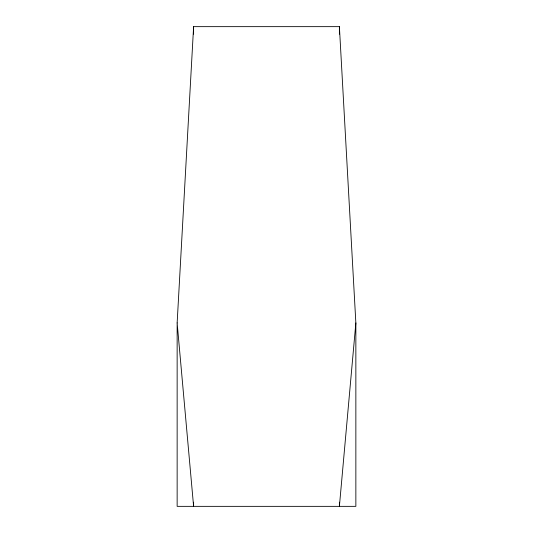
<?xml version="1.0" encoding="UTF-8"?>
<svg xmlns="http://www.w3.org/2000/svg" width="533" height="533" viewBox="0 0 533 533"><rect width="100%" height="100%" fill="white"/><g stroke="black" fill="none" stroke-linecap="round" stroke-linejoin="round"><path stroke-width="0.8" d="M177.143 322.938L193.606 26.65L339.394 26.65L355.857 322.938L355.857 506.35L177.143 506.35L177.143 322.938L193.606 506.35L193.606 502.186M355.857 322.938L339.394 506.35L339.394 502.186M339.394 26.65L339.394 34.145M193.606 26.65L193.606 34.145"/></g></svg>
